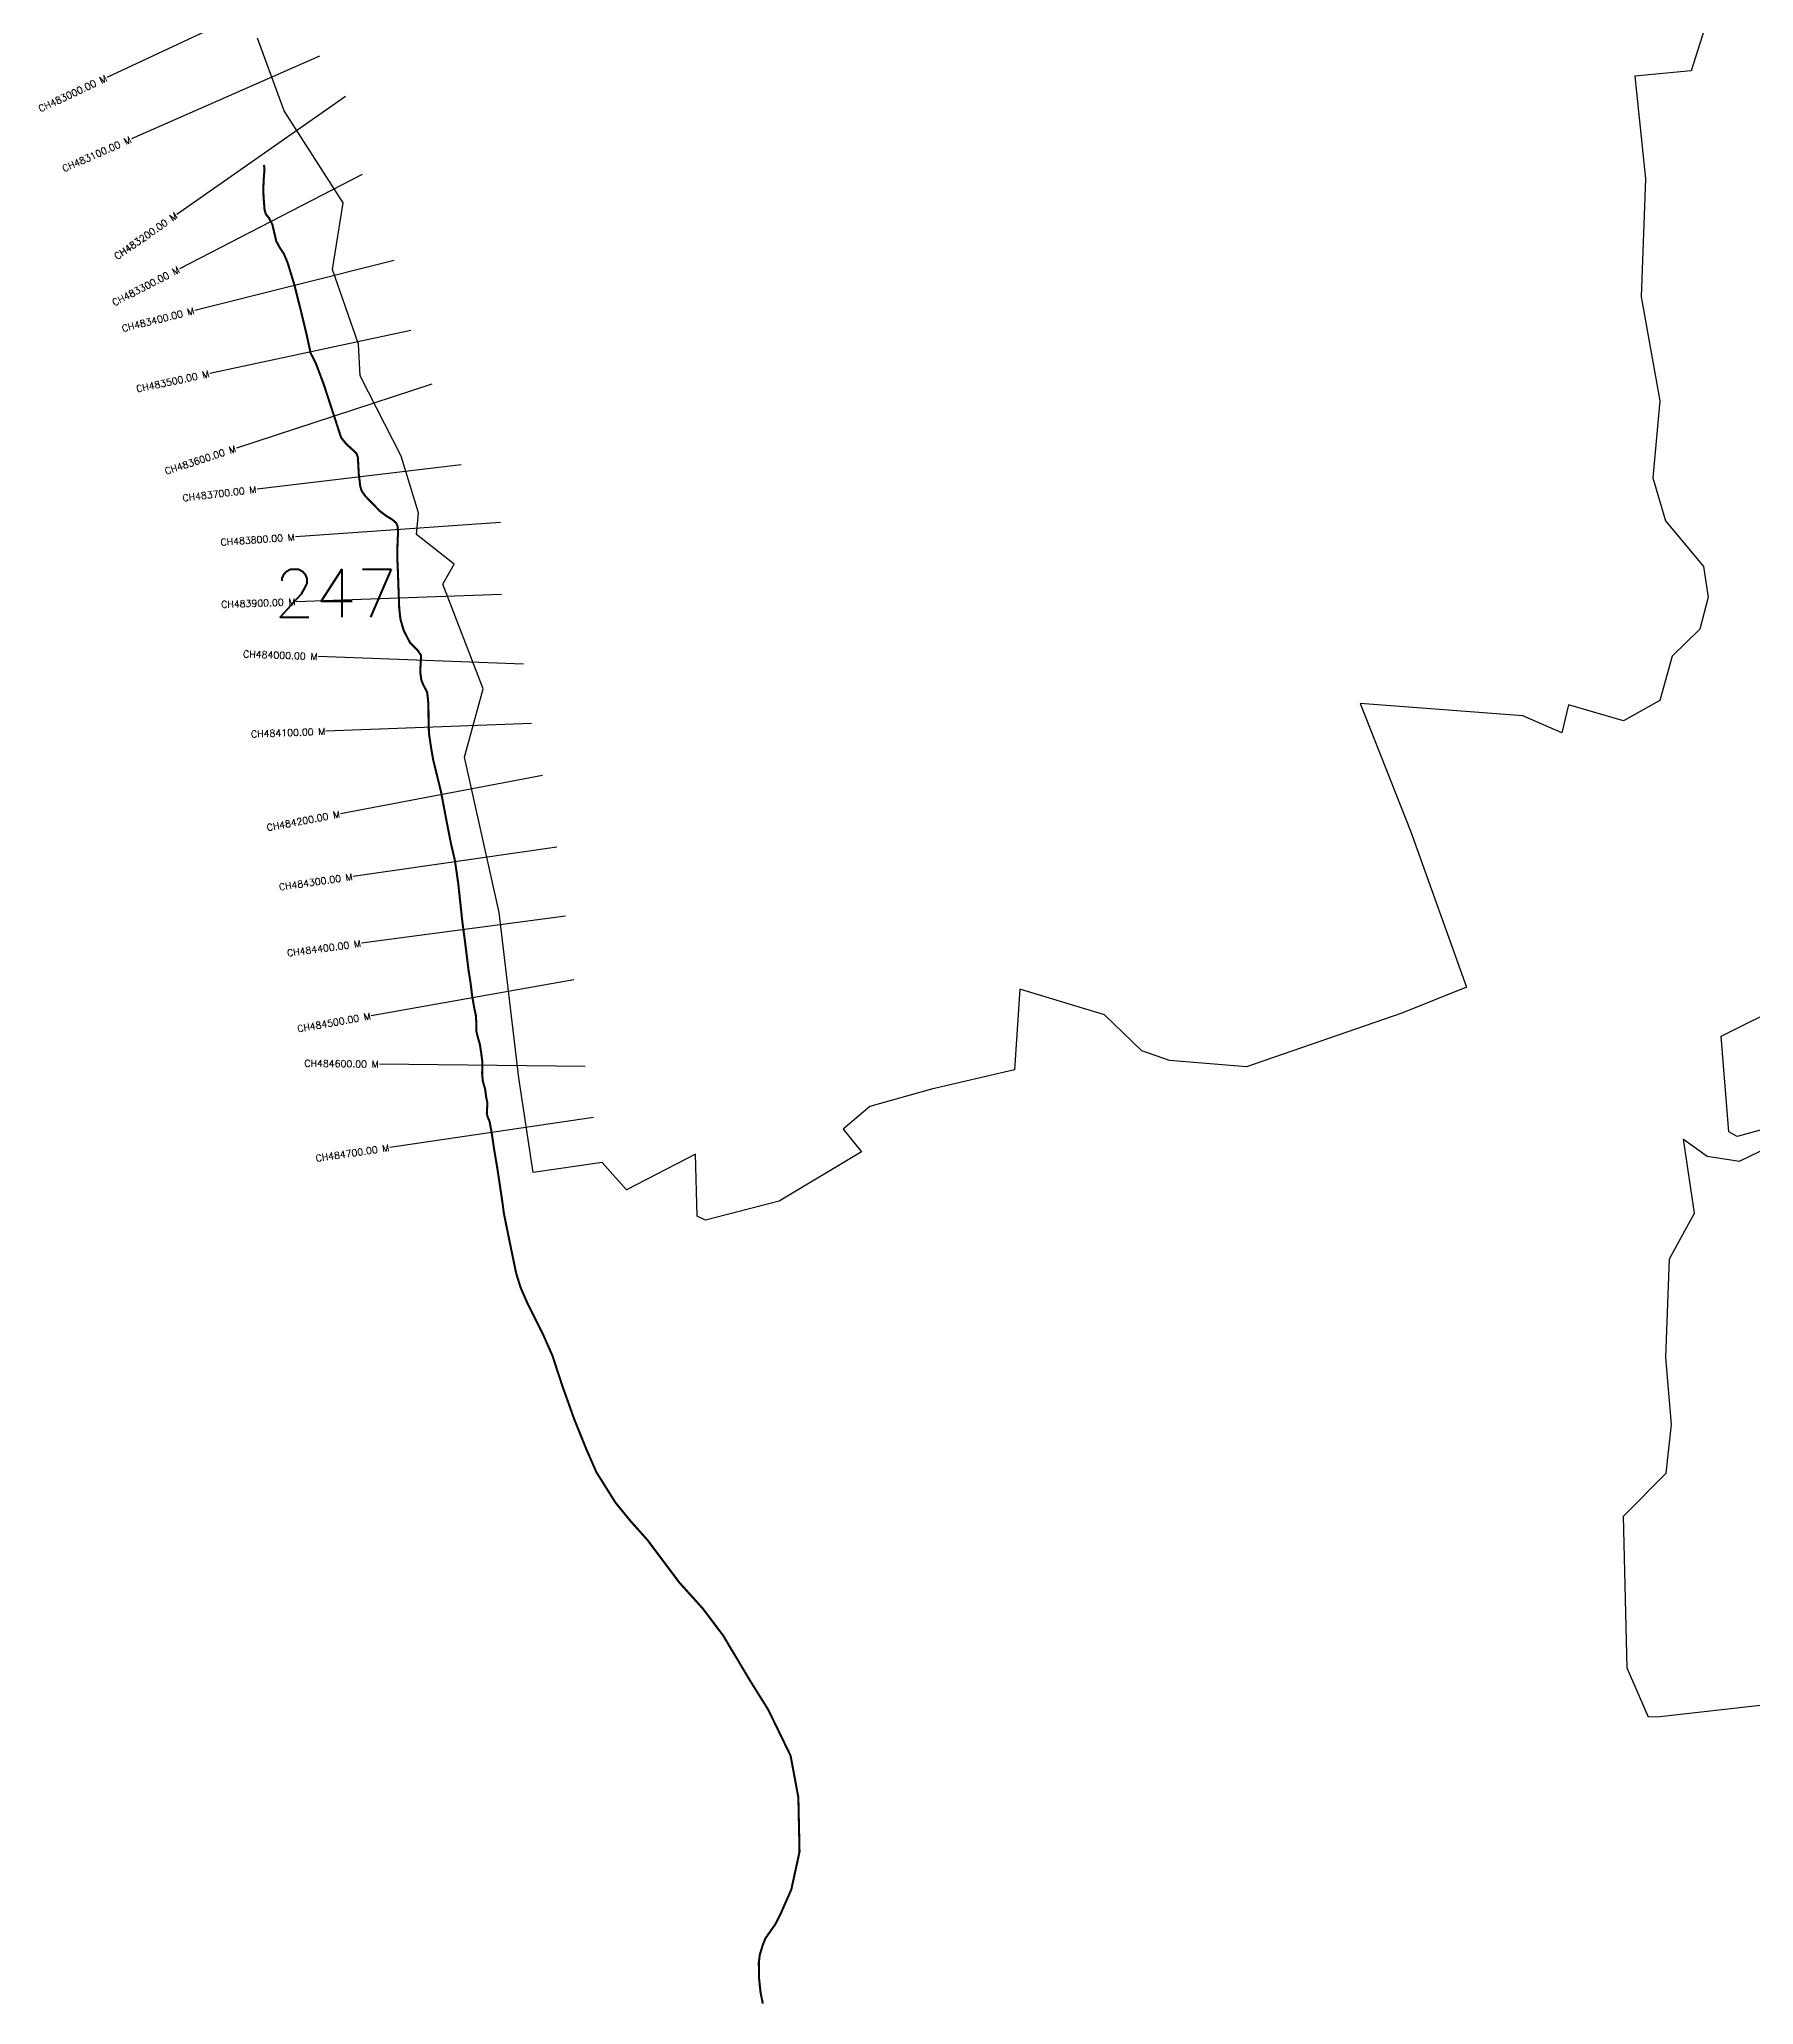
# Model space of a CAD drawing. Header units: metres. Extents: x 314013 to 319180, y 1897447 to 1902766.
# Drawn here: x 314258 to 316758, y 1897447 to 1900314 of the extents above; entities that cross this region are included whole.
import ezdxf
from ezdxf.enums import TextEntityAlignment as Align

# ---------------------------------------------------------------- set-up
doc = ezdxf.new("R2010")
doc.units = ezdxf.units.M
for name, color, linetype in [('CS', 134, 'Continuous'), ('CSMark', 6, 'Continuous'), ('NATURALLY PROTECTED', 3, 'Continuous'), ('village', 3, 'Continuous')]:
    doc.layers.add(name, color=color, linetype=linetype)
doc.styles.get("Standard").update_dxf_attribs({"font": 'simplex.shx'})

msp = doc.modelspace()

# ---------------------------------------------------------------- linework, layer by layer
at = {"layer": 'CS'}
for p, q in [((314628.2, 1900385.7), (314356.5, 1900258.4)), ((314666.7, 1900289.6), (314392.1, 1900168.8)), ((314704.4, 1900230.5), (314458.4, 1900058.7)), ((314728.9, 1900117), (314462.3, 1899979.3)), ((314775.6, 1899991.5), (314484.6, 1899918.5)), ((314799.9, 1899889), (314506.5, 1899826.5)), ((314830.5, 1899810.7), (314545.3, 1899717.6)), ((314873.3, 1899693), (314575.4, 1899657.6)), ((314930.5, 1899609.3), (314631.3, 1899588)), ((314932.2, 1899504.1), (314632.4, 1899493.4)), ((314964.3, 1899402.5), (314664.5, 1899413.4)), ((314975.8, 1899315.8), (314676, 1899304.4)), ((314991.9, 1899240), (314697.1, 1899184.1)), ((315012.8, 1899135.4), (314715.8, 1899092.7)), ((315025.2, 1899034.5), (314727.8, 1898995.1)), ((315037.3, 1898942), (314742, 1898889.4)), ((315053.9, 1898815.4), (314753.9, 1898818.7)), ((315066.1, 1898740.8), (314769.3, 1898697.1))]:
    msp.add_line(p, q, dxfattribs=at)
at = {"layer": 'NATURALLY PROTECTED', "const_width": 3, "flags": 128}
msp.add_lwpolyline([(314585.6, 1900130.9), (314586.3, 1900123.7), (314585.2, 1900110.7), (314584.5, 1900094.2), (314585, 1900083.6), (314586.4, 1900065.2), (314588.3, 1900058.9), (314593.1, 1900053), (314597.8, 1900043.8), (314600.1, 1900033.8), (314603.4, 1900019.7), (314608.6, 1900010.1), (314614.5, 1900001.2), (314620, 1899988.1), (314629.8, 1899956.1), (314639.5, 1899917.5), (314647.8, 1899883), (314653.5, 1899856.4), (314661.3, 1899841.1), (314672.5, 1899811.3), (314685.3, 1899772.1), (314698, 1899733.1), (314705.6, 1899723.6), (314720.1, 1899710.4), (314722.5, 1899704.2), (314723.8, 1899680.2), (314725.8, 1899662.8), (314727.8, 1899655.6), (314733.4, 1899647.5), (314754.4, 1899625.9), (314763.8, 1899618.7), (314769, 1899615.6), (314772.7, 1899613.3), (314778.3, 1899608.5), (314780.5, 1899603.6), (314781.2, 1899593.7), (314780.5, 1899584.7), (314779.9, 1899558.2), (314780.6, 1899544.9), (314781.8, 1899511.6), (314782.8, 1899484), (314784.6, 1899468), (314789.2, 1899452), (314798.5, 1899433.7), (314809.4, 1899422.9), (314814.6, 1899415.4), (314814.3, 1899406.6), (314814.3, 1899406.6), (314813.7, 1899396.5), (314813.8, 1899388.5), (314815, 1899379.5), (314817.9, 1899372.3), (314823.6, 1899361.2), (314825.4, 1899344.4), (314825.6, 1899318.6), (314826.2, 1899301.5), (314829.2, 1899281), (314832.4, 1899262.6), (314843.7, 1899216.5), (314851.5, 1899175.3), (314858.3, 1899140.5), (314864, 1899116.2), (314869, 1899081.7), (314874.9, 1899026.5), (314878.5, 1898999.5), (314880.7, 1898982), (314883.9, 1898955.9), (314887, 1898936.6), (314889, 1898919.6), (314891.3, 1898906.3), (314892.7, 1898898.6), (314894.5, 1898890.5), (314895.3, 1898878.7), (314895.5, 1898866), (314897.4, 1898858.2), (314900.3, 1898848.4), (314902.4, 1898835.1), (314904, 1898822.5), (314903.8, 1898804.3), (314904.7, 1898794.4), (314906.9, 1898786.4), (314908.1, 1898782.4), (314909.7, 1898770.3), (314911.2, 1898763.4), (314911.3, 1898759.5), (314910.9, 1898753.1), (314910.6, 1898747.1), (314911.6, 1898742.2), (314914.7, 1898735), (314917.6, 1898719.1), (314921.6, 1898692.3), (314925.9, 1898666.9), (314931, 1898632.9), (314934, 1898612.5), (314935.5, 1898600.7), (314946.2, 1898548.4), (314953.2, 1898514.5), (314959.7, 1898493.2), (314970, 1898469.6), (314993, 1898423.6), (315006.3, 1898393.5), (315013.7, 1898370.8), (315021.3, 1898347.8), (315037.7, 1898301.8), (315055.5, 1898257.5), (315070.3, 1898223.7), (315098.2, 1898179.1), (315120.4, 1898151.9), (315144.9, 1898124.5), (315191.6, 1898062.2), (315225.7, 1898024.4), (315255.2, 1897985.3), (315293.9, 1897920.4), (315321.2, 1897876.7), (315353.7, 1897809.7), (315365, 1897748.8), (315366.7, 1897669.6), (315354.7, 1897614.5), (315338.8, 1897578.4), (315331.8, 1897564.5), (315317.1, 1897543.5), (315313, 1897533.5), (315308.8, 1897519.6), (315307.3, 1897507.9), (315307.7, 1897484.7), (315309.9, 1897464.1), (315313.2, 1897448)], dxfattribs=at)
at = {"layer": 'village', "color": 6}
for points in [[(316709.2, 1900400.5, 0), (316667.1, 1900268.2, 0), (316585, 1900260.3, 0), (316600.8, 1900110.5, 0), (316594.1, 1899938.4, 0), (316621.5, 1899786.4, 0), (316611.6, 1899674.1, 0), (316629.8, 1899611.5, 0), (316685.5, 1899545.1, 0), (316692, 1899500.2, 0), (316680.1, 1899453.3, 0), (316639.4, 1899414.3, 0), (316621.5, 1899349.6, 0), (316568.5, 1899319.6, 0), (316488.3, 1899343.1, 0), (316478.6, 1899302.2, 0), (316421.6, 1899327.2, 0), (316184.7, 1899345, 0), (316258.2, 1899157.6, 0), (316339.4, 1898931.2, 0), (316245.3, 1898893.3, 0), (316018.8, 1898815.1, 0), (315906.5, 1898824.2, 0), (315866.2, 1898838.2, 0), (315811.7, 1898890.9, 0), (315688, 1898928.3, 0), (315680.3, 1898810.3, 0), (315559, 1898782.5, 0), (315469.3, 1898757, 0), (315430.6, 1898724.1, 0), (315457.2, 1898690.7, 0), (315336.9, 1898618.9, 0), (315229.4, 1898591.4, 0), (315217.6, 1898596.9, 0), (315214.9, 1898687.3, 0), (315114.2, 1898635.4, 0), (315078.7, 1898675.5, 0), (314978.1, 1898660.8, 0), (314957.2, 1898798.6, 0), (314928.6, 1899040.3, 0), (314877.8, 1899266.5, 0), (314905.4, 1899366.3, 0), (314846.3, 1899519.1, 0), (314862.9, 1899548.5, 0), (314808, 1899591.5, 0), (314810.9, 1899623.2, 0), (314785.6, 1899705.7, 0), (314725.8, 1899822.9, 0), (314723.6, 1899869.5, 0), (314685.4, 1899978.1, 0), (314701.1, 1900075.3, 0), (314614.8, 1900209.9, 0), (314576, 1900315.8, 0)], [(316923.2, 1898764.9, 0), (316734.4, 1898713, 0), (316722.3, 1898720.2, 0), (316711, 1898859.6, 0), (316807.9, 1898907.7, 0)], [(316776.7, 1897884.1, 0), (316621.6, 1897866.6, 0), (316604.8, 1897865.9, 0), (316574.1, 1897937.7, 0), (316568.5, 1898159.3, 0), (316630.7, 1898222.1, 0), (316638.8, 1898293, 0), (316630.3, 1898390.9, 0), (316635.7, 1898534.6, 0), (316672.2, 1898601.3, 0), (316656.3, 1898709.5, 0), (316690.7, 1898684.6, 0), (316737.6, 1898677.2, 0), (316781.8, 1898698.7, 0)]]:
    msp.add_polyline3d(points, dxfattribs=at)

# ---------------------------------------------------------------- texts
at = {"insert": (314600.1, 1899540.8), "char_height": 70, "attachment_point": 1}
msp.add_mtext_dynamic_manual_height_columns('247', width=95.172, gutter_width=1, heights=[0], dxfattribs=at)
at = {"layer": 'CSMark'}
for s, rotation, p in [('CH483000.00 M', 25.106, (314355.6, 1900258)), ('CH483100.00 M', 23.7479, (314391.2, 1900168.4)), ('CH483200.00 M', 34.9372, (314457.6, 1900058.1)), ('CH483300.00 M', 27.3231, (314461.5, 1899978.8)), ('CH483400.00 M', 14.0879, (314483.6, 1899918.3)), ('CH483500.00 M', 12.0194, (314505.5, 1899826.3)), ('CH483600.00 M', 18.0865, (314544.3, 1899717.2)), ('CH483700.00 M', 6.7742, (314574.4, 1899657.5)), ('CH483800.00 M', 4.0716, (314630.3, 1899587.9)), ('CH483900.00 M', 2.054, (314631.4, 1899493.3)), ('CH484000.00 M', 357.9301, (314663.5, 1899413.4)), ('CH484100.00 M', 2.1854, (314675, 1899304.4)), ('CH484200.00 M', 10.7463, (314696.2, 1899183.9)), ('CH484300.00 M', 8.1915, (314714.8, 1899092.5)), ('CH484400.00 M', 7.5449, (314726.8, 1898995)), ('CH484500.00 M', 10.1147, (314741, 1898889.2)), ('CH484600.00 M', 359.3675, (314752.9, 1898818.8)), ('CH484700.00 M', 8.3693, (314768.3, 1898697))]:
    msp.add_text(s, height=10, rotation=rotation, dxfattribs=at).set_placement(p, align=Align.MIDDLE_RIGHT)

doc.saveas('drawing.dxf')
